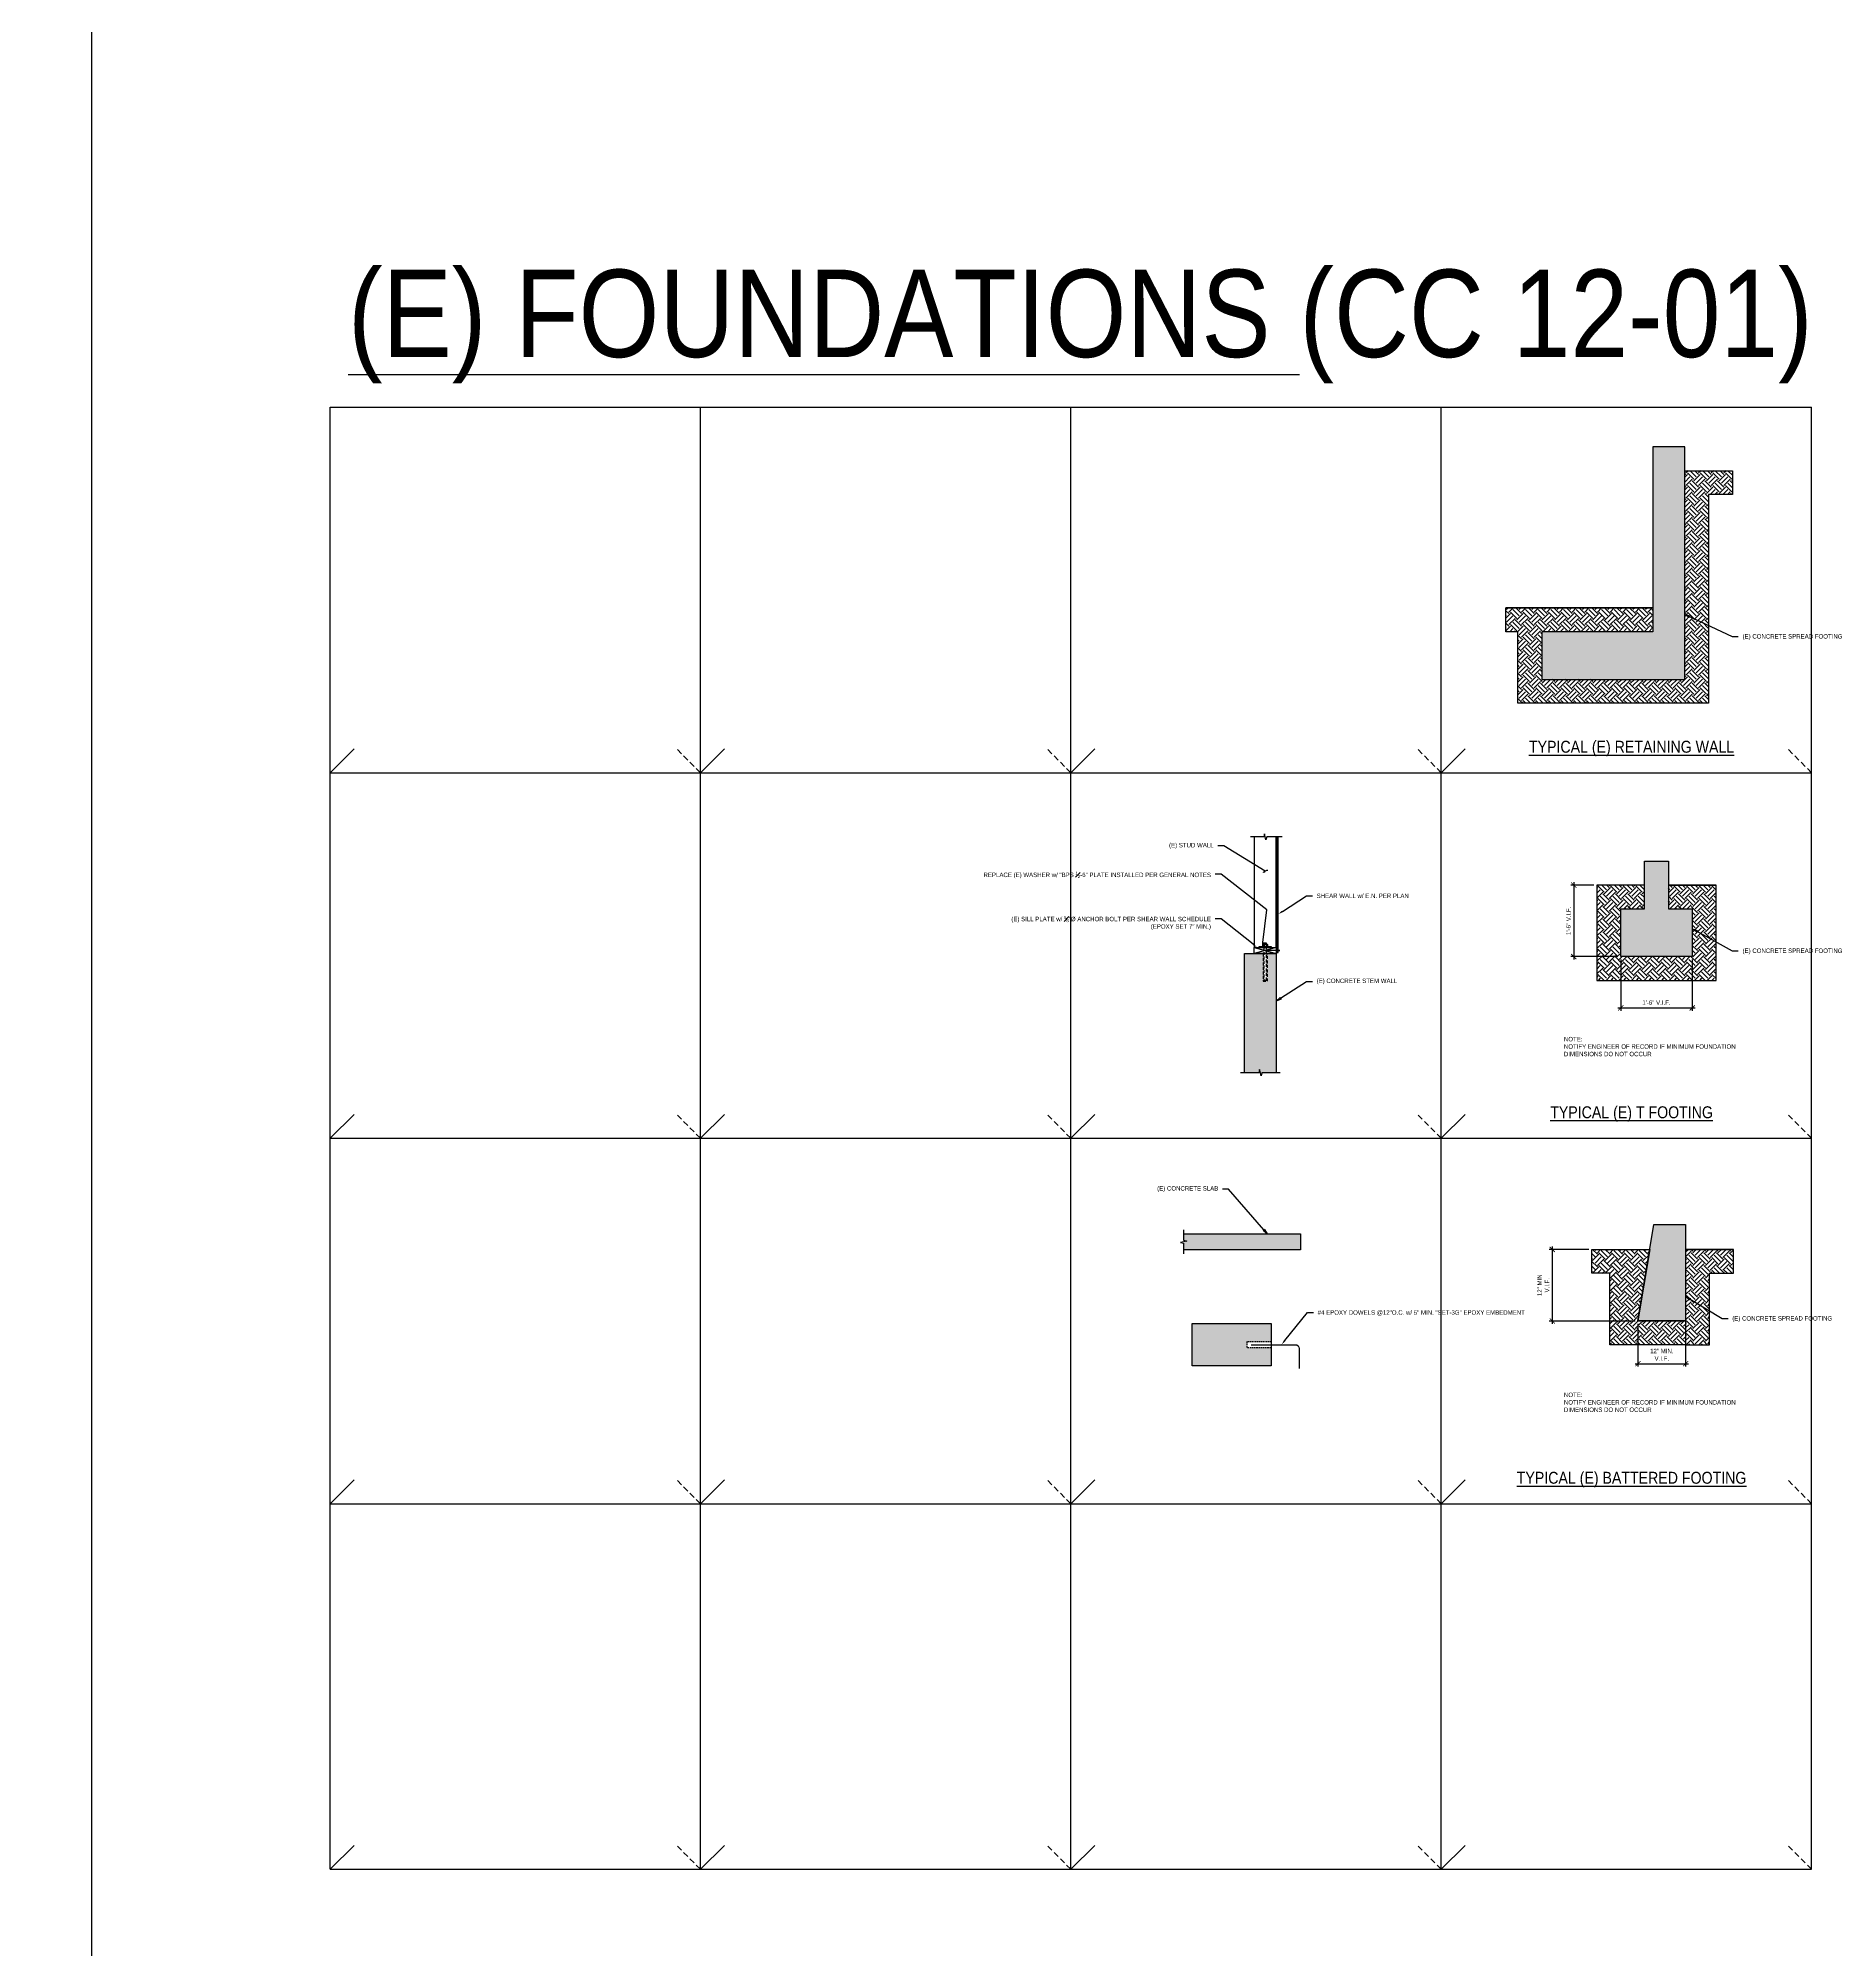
# Model space of a CAD drawing. Header units: inches. Extents: x -2661 to 42767, y -1222 to 9099.
# Drawn here: x -2448.8 to -1997.9, y 1845.3 to 2326.4 of the extents above; entities that cross this region are included whole.
import ezdxf
from ezdxf import colors
from ezdxf.entities.mleader import LeaderData, LeaderLine
from ezdxf.math import Vec2, Vec3

# ---------------------------------------------------------------- set-up
doc = ezdxf.new("R2010")
doc.units = ezdxf.units.IN
doc.header["$LTSCALE"] = 12
doc.header["$MEASUREMENT"] = 0
doc.header["$PDMODE"] = 3
for name, pattern in [('HIDDEN2', [0.1875, 0.125, -0.0625]), ('HIDDEN4', [0.09375, 0.0625, -0.03125]), ('HIDDEN8', [0.04625, 0.03125, -0.015])]:
    doc.linetypes.add(name, pattern=pattern)
doc.layers.get('0').update_dxf_attribs({"linetype": 'CONTINUOUS'})
doc.layers.get('DefPoints').update_dxf_attribs({"color": 251, "linetype": 'CONTINUOUS'})
for name, color, linetype in [('S-ANNO-DIMS', 2, 'CONTINUOUS'), ('S-ANNO-NOTE', 4, 'CONTINUOUS'), ('S-ANNO-NOTE-EXIST', 251, 'CONTINUOUS'), ('S-BOLT', 2, 'CONTINUOUS'), ('S-BREAK', 2, 'CONTINUOUS'), ('S-CONC', 4, 'CONTINUOUS'), ('S-EXISTING', 1, 'CONTINUOUS'), ('S-EXISTING-CONCRETE', 2, 'CONTINUOUS'), ('S-GRADE', 3, 'CONTINUOUS'), ('S-NAIL', 2, 'CONTINUOUS'), ('S-REBAR', 7, 'CONTINUOUS'), ('S-SIMPSON', 2, 'CONTINUOUS'), ('S-WOOD', 3, 'CONTINUOUS')]:
    doc.layers.add(name, color=color, linetype=linetype)
doc.layers.add('S-ANNO-GRID-NONPLOT', color=251, linetype='CONTINUOUS', plot=False)
doc.layers.add('S-ANNO-NONPLOT', color=253, linetype='CONTINUOUS', plot=False, transparency=0.5)
doc.layers.add('S-HATCH-SOIL', color=7, linetype='CONTINUOUS', true_color=0x8f8f8f, transparency=0.8)
doc.layers.add('S-POCHE-247', color=7, linetype='CONTINUOUS', true_color=0xf7f7f7, transparency=0.8)
doc.styles.add('Arial', font='arial.ttf', dxfattribs={"width": 0.85})
doc.dimstyles.new('DIM-12_Se', dxfattribs={"dimscale": 12, "dimtxt": 0.09375, "dimasz": 0.109375, "dimexe": 0.0625, "dimexo": 0.0625, "dimgap": 0.0625, "dimtad": 1, "dimdec": 4, "dimzin": 11, "dimdsep": 46, "dimlunit": 4, "dimtxsty": 'Arial', "dimblk": 'ARCHTICK', "dimcen": 0.125, "dimdle": 0.0625, "dimclrd": 256, "dimclre": 256, "dimclrt": 4, "dimadec": 0, "dimazin": 0, "dimtfac": 0.75, "dimtdec": 4, "dimtmove": 0, "dimatfit": 3, "dimfxl": 1, "dimfrac": 1, "dimtolj": 1, "dimtzin": 0, "dimarcsym": 0})

# ---------------------------------------------------------------- blocks, each defined once
blk = doc.blocks.new('Se_24x36_STARTERS_GRID')
for p, q in [((-372.84, 276), (-279.63, 276)), ((-372.84, 184), (-372.84, 276)), ((-279.63, -92), (-279.63, 276)), ((-279.63, 276), (-186.42, 276)), ((-186.42, -92), (-186.42, 276)), ((-186.42, 276), (-93.21, 276)), ((-93.21, -92), (-93.21, 276)), ((-93.21, 276), (0, 276)), ((0, 184), (0, 276)), ((-372.84, 184), (-366.84, 190)), ((-279.63, 184), (-273.63, 190)), ((-186.42, 184), (-180.42, 190)), ((-93.21, 184), (-87.21, 190)), ((-372.84, 92), (-372.84, 184)), ((-372.84, 184), (-279.63, 184)), ((-279.63, 184), (-186.42, 184)), ((-186.42, 184), (-93.21, 184)), ((-93.21, 184), (0, 184)), ((0, 92), (0, 184)), ((-372.84, 92), (-366.84, 98)), ((-279.63, 92), (-273.63, 98)), ((-186.42, 92), (-180.42, 98)), ((-93.21, 92), (-87.21, 98)), ((-372.84, 0), (-372.84, 92)), ((-372.84, 92), (-279.63, 92)), ((-279.63, 92), (-186.42, 92)), ((-186.42, 92), (-93.21, 92)), ((-93.21, 92), (0, 92)), ((0, 0), (0, 92)), ((-372.84, 0), (-366.84, 6)), ((-279.63, 0), (-273.63, 6)), ((-186.42, 0), (-180.42, 6)), ((-93.21, 0), (-87.21, 6)), ((-372.84, 0), (-279.63, 0)), ((-372.84, -92), (-372.84, 0)), ((-279.63, 0), (-186.42, 0)), ((-186.42, 0), (-93.21, 0)), ((-93.21, 0), (0, 0)), ((0, -92), (0, 0)), ((-372.84, -92), (-366.84, -86)), ((-279.63, -92), (-273.63, -86)), ((-186.42, -92), (-180.42, -86)), ((-93.21, -92), (-87.21, -86)), ((-372.84, -92), (-279.63, -92)), ((-279.63, -92), (-186.42, -92)), ((-186.42, -92), (-93.21, -92)), ((-93.21, -92), (0, -92))]:
    blk.add_line(p, q)
at = {"linetype": 'HIDDEN2'}
for p, q in [((-279.63, 184), (-285.63, 190)), ((-186.42, 184), (-192.42, 190)), ((-93.21, 184), (-99.21, 190)), ((0, 184), (-6, 190)), ((-279.63, 92), (-285.63, 98)), ((-186.42, 92), (-192.42, 98)), ((-93.21, 92), (-99.21, 98)), ((0, 92), (-6, 98)), ((-279.63, 0), (-285.63, 6)), ((-186.42, 0), (-192.42, 6)), ((-93.21, 0), (-99.21, 6)), ((0, 0), (-6, 6)), ((-279.63, -92), (-285.63, -86)), ((-186.42, -92), (-192.42, -86)), ((-93.21, -92), (-99.21, -86)), ((0, -92), (-6, -86))]:
    blk.add_line(p, q, dxfattribs=at)
blk = doc.blocks.new('_ClosedBlank')
at = {"color": 0, "linetype": 'ByBlock', "lineweight": -2}
for p, q in [((-1, 0.17), (0, 0)), ((-1, 0.17), (-1, -0.17)), ((0, 0), (-1, -0.17))]:
    blk.add_line(p, q, dxfattribs=at)
blk = doc.blocks.new('_ARCHTICK')
at = {"color": 0, "linetype": 'ByBlock', "const_width": 0.15}
blk.add_lwpolyline([(-0.5, -0.5), (0.5, 0.5)], dxfattribs=at)
blk = doc.blocks.new('*D1806')
at = {"layer": 'DefPoints', "color": 0, "transparency": 16777216}
for p in [(-2046.14, 2003.54), (-2034.14, 2003.54), (-2034.14, 1992.8)]:
    blk.add_point(p, dxfattribs=at)
at = {"layer": 'S-ANNO-DIMS', "lineweight": -2, "transparency": 16777216}
for p, q in [((-2046.14, 2002.79), (-2046.14, 1992.05)), ((-2034.14, 2002.79), (-2034.14, 1992.05)), ((-2046.89, 1992.8), (-2033.39, 1992.8))]:
    blk.add_line(p, q, dxfattribs=at)
at = {"layer": 'S-ANNO-DIMS', "lineweight": -2, "transparency": 16777216, "xscale": 1.3125, "yscale": 1.3125, "zscale": 1.3125, "rotation": 180}
blk.add_blockref('_ARCHTICK', (-2046.14, 1992.8), dxfattribs=at)
at = {"layer": 'S-ANNO-DIMS', "lineweight": -2, "transparency": 16777216, "xscale": 1.3125, "yscale": 1.3125, "zscale": 1.3125}
blk.add_blockref('_ARCHTICK', (-2034.14, 1992.8), dxfattribs=at)
at = {"layer": 'S-ANNO-DIMS', "color": 4, "transparency": 16777216, "insert": (-2040.14, 1995.05), "char_height": 1.125, "attachment_point": 5, "style": 'Arial'}
blk.add_mtext('\\A1;12" MIN.\\PV.I.F.', dxfattribs=at)
blk = doc.blocks.new('*D1804')
at = {"layer": 'DefPoints', "color": 0, "transparency": 16777216}
for p in [(-2057.72, 2021.55), (-2067.72, 2003.54), (-2046.14, 2003.54)]:
    blk.add_point(p, dxfattribs=at)
at = {"layer": 'S-ANNO-DIMS', "lineweight": -2, "transparency": 16777216}
for p, q in [((-2058.47, 2021.55), (-2068.47, 2021.55)), ((-2067.72, 2022.3), (-2067.72, 2002.79)), ((-2046.89, 2003.54), (-2068.47, 2003.54))]:
    blk.add_line(p, q, dxfattribs=at)
at = {"layer": 'S-ANNO-DIMS', "lineweight": -2, "transparency": 16777216, "xscale": 1.3125, "yscale": 1.3125, "zscale": 1.3125}
for p, rotation in [((-2067.72, 2021.55), 90), ((-2067.72, 2003.54), 270)]:
    blk.add_blockref('_ARCHTICK', p, dxfattribs=dict(at, rotation=rotation))
at = {"layer": 'S-ANNO-DIMS', "color": 4, "transparency": 16777216, "insert": (-2069.97, 2012.55), "char_height": 1.125, "attachment_point": 5, "rotation": 90, "style": 'Arial'}
blk.add_mtext('\\A1;12" MIN\\PV.I.F.', dxfattribs=at)
blk = doc.blocks.new('*D1805')
at = {"layer": 'DefPoints', "color": 0, "transparency": 16777216}
for p in [(-2056.49, 2113.26), (-2062.3, 2095.26), (-2050.49, 2095.26)]:
    blk.add_point(p, dxfattribs=at)
at = {"layer": 'S-ANNO-DIMS', "lineweight": -2, "transparency": 16777216}
for p, q in [((-2057.24, 2113.26), (-2063.05, 2113.26)), ((-2062.3, 2114.01), (-2062.3, 2094.51)), ((-2051.24, 2095.26), (-2063.05, 2095.26))]:
    blk.add_line(p, q, dxfattribs=at)
at = {"layer": 'S-ANNO-DIMS', "lineweight": -2, "transparency": 16777216, "xscale": 1.3125, "yscale": 1.3125, "zscale": 1.3125}
for p, rotation in [((-2062.3, 2113.26), 89.9999999999725), ((-2062.3, 2095.26), 269.9999999999725)]:
    blk.add_blockref('_ARCHTICK', p, dxfattribs=dict(at, rotation=rotation))
at = {"layer": 'S-ANNO-DIMS', "color": 4, "transparency": 16777216, "insert": (-2063.62, 2104.26), "char_height": 1.125, "attachment_point": 5, "rotation": 90, "style": 'Arial'}
blk.add_mtext('\\A1;1\'-6" V.I.F.', dxfattribs=at)
blk = doc.blocks.new('*D1807')
at = {"layer": 'DefPoints', "color": 0, "transparency": 16777216}
for p in [(-2050.49, 2095.26), (-2032.49, 2095.26), (-2032.49, 2082.35)]:
    blk.add_point(p, dxfattribs=at)
at = {"layer": 'S-ANNO-DIMS', "lineweight": -2, "transparency": 16777216}
for p, q in [((-2050.49, 2094.51), (-2050.49, 2081.6)), ((-2032.49, 2094.51), (-2032.49, 2081.6)), ((-2051.24, 2082.35), (-2031.74, 2082.35))]:
    blk.add_line(p, q, dxfattribs=at)
at = {"layer": 'S-ANNO-DIMS', "lineweight": -2, "transparency": 16777216, "xscale": 1.3125, "yscale": 1.3125, "zscale": 1.3125}
for p, rotation in [((-2050.49, 2082.35), 179.9999999999725), ((-2032.49, 2082.35), 359.9999999999724)]:
    blk.add_blockref('_ARCHTICK', p, dxfattribs=dict(at, rotation=rotation))
at = {"layer": 'S-ANNO-DIMS', "color": 4, "transparency": 16777216, "insert": (-2041.49, 2083.68), "char_height": 1.125, "attachment_point": 5, "style": 'Arial'}
blk.add_mtext('\\A1;1\'-6" V.I.F.', dxfattribs=at)
blk = doc.blocks.new('*U1151')
blk.add_lwpolyline([(1.5, -5.5), (0, -5.5), (0, 0), (1.5, 0)], close=True)
at = {"layer": 'S-WOOD', "color": 2}
for p, q in [((1.5, -5.5), (0, 0)), ((1.5, 0), (0, -5.5))]:
    blk.add_line(p, q, dxfattribs=at)
blk = doc.blocks.new('*U1292')
at = {"color": 3}
blk.add_line((0.2, 0.25), (-0.2, 0.25), dxfattribs=at)
blk.add_line((0, 0.25), (0, -2.75))
blk = doc.blocks.new('_Integral')
at = {"color": 0, "linetype": 'ByBlock', "lineweight": -2}
for centre, start, end in [((0.44, -0.09), 102, 168), ((-0.44, 0.09), 282, 348)]:
    blk.add_arc(centre, 0.454, start, end, dxfattribs=at)
blk = doc.blocks.new('NUT-SM-THREADS-new')
for p, q in [((-0.94, 0.81), (-0.94, 0)), ((-0.94, 0), (-0.84, 0)), ((-0.84, 0), (0.84, 0)), ((-0.7, 0.94), (0.7, 0.94)), ((0.39, 1.44), (-0.5, 1.44)), ((-0.5, 1.44), (-0.39, 1.37)), ((-0.5, 1.31), (-0.39, 1.37)), ((0.5, 1.25), (-0.5, 1.31)), ((-0.5, 1.31), (-0.39, 1.25)), ((-0.5, 1.19), (-0.39, 1.25)), ((0.5, 1.12), (-0.5, 1.19)), ((-0.5, 1.19), (-0.39, 1.12)), ((-0.5, 1.06), (-0.39, 1.12)), ((0.5, 1), (-0.5, 1.06)), ((-0.5, 1.06), (-0.39, 1)), ((-0.5, 0.94), (-0.39, 1)), ((-0.47, 0.81), (-0.47, 0)), ((-0.39, 1.37), (0.39, 1.31)), ((-0.39, 1.25), (0.39, 1.19)), ((-0.39, 1.12), (0.39, 1.06)), ((-0.39, 1), (0.39, 0.94)), ((0.5, 1.37), (-0.09, 1.41)), ((0.39, 1.44), (0.39, 1.44)), ((0.39, 1.44), (0.5, 1.37)), ((0.39, 1.31), (0.5, 1.37)), ((0.39, 1.31), (0.5, 1.25)), ((0.39, 1.19), (0.5, 1.25)), ((0.39, 1.19), (0.5, 1.12)), ((0.39, 1.06), (0.5, 1.12)), ((0.39, 1.06), (0.5, 1)), ((0.39, 0.94), (0.5, 1)), ((0.47, 0.81), (0.47, 0)), ((0.84, 0), (0.94, 0)), ((0.94, 0.81), (0.94, 0))]:
    blk.add_line(p, q)
for centre, radius, start, end in [((-0.7, 0.65), 0.283, 33.89006, 146.10994), ((0, -0.01), 0.943, 60.15828, 119.84172), ((0.7, 0.65), 0.283, 33.89006, 146.10994)]:
    blk.add_arc(centre, radius, start, end)
blk = doc.blocks.new('NUT-w-3in-WASHER-sm-new')
at = {"layer": 'S-BOLT'}
blk.add_lwpolyline([(-1.5, 0), (1.5, 0), (1.5, 0.25), (-1.5, 0.25)], close=True, dxfattribs=at)
at = {"layer": 'S-BOLT', "xscale": 0.625, "yscale": 0.625, "zscale": 0.625}
blk.add_blockref('NUT-SM-THREADS-new', (0, 0.25), dxfattribs=at)

msp = doc.modelspace()

# ---------------------------------------------------------------- hatches: boundary and pattern name
at = {"layer": 'S-HATCH-SOIL'}
h = msp.add_hatch(dxfattribs=at)
h.set_pattern_fill('EARTH', color=256, scale=9, angle=135, style=0)
h.set_pattern_definition([(135, (-4029.1796, 1930.2188), (-3.1819805, -2e-12), [2.25, -2.25]), (135, (-4029.7762, 1929.6222), (-3.1819805, -2e-12), [2.25, -2.25]), (135, (-4030.3728, 1929.0255), (-3.1819805, -2e-12), [2.25, -2.25]), (225, (-4030.7706, 1929.0255), (2e-12, -3.1819805), [2.25, -2.25]), (225, (-4031.3672, 1929.6222), (2e-12, -3.1819805), [2.25, -2.25]), (225, (-4031.9638, 1930.2188), (2e-12, -3.1819805), [2.25, -2.25])])
h.paths.add_polyline_path([(-2022.37202, 2211.55124), (-2028.37202, 2211.55124), (-2028.37202, 2159.03551), (-2076.37202, 2159.03551), (-2076.37202, 2177.03551), (-2079.35709, 2177.03551), (-2079.35709, 2183.03551), (-2042.37202, 2183.03551), (-2042.37202, 2177.03551), (-2070.37202, 2177.03551), (-2070.37202, 2165.03551), (-2034.37202, 2165.03551), (-2034.37202, 2217.55124), (-2022.37202, 2217.55124)])
h = msp.add_hatch(dxfattribs=at)
h.set_pattern_fill('EARTH', color=256, scale=9, angle=135, style=0)
h.set_pattern_definition([(135, (10340.383, 2071.3021), (-3.1819805, -5e-13), [2.25, -2.25]), (135, (10339.7864, 2070.7055), (-3.1819805, -5e-13), [2.25, -2.25]), (135, (10339.1898, 2070.109), (-3.1819805, -5e-13), [2.25, -2.25]), (225, (10338.792, 2070.109), (5e-13, -3.1819805), [2.25, -2.25]), (225, (10338.1954, 2070.7055), (5e-13, -3.1819805), [2.25, -2.25]), (225, (10337.5988, 2071.3021), (5e-13, -3.1819805), [2.25, -2.25])])
h.paths.add_polyline_path([(-2056.49301, 2113.26082), (-2056.49301, 2089.26082), (-2026.49301, 2089.26082), (-2026.49301, 2113.26082), (-2038.49301, 2113.26082), (-2038.49301, 2107.26082), (-2032.49301, 2107.26082), (-2032.49301, 2095.26082), (-2050.49301, 2095.26082), (-2050.49301, 2107.26082), (-2044.49301, 2107.26082), (-2044.49301, 2113.26082)])
h = msp.add_hatch(dxfattribs=at)
h.set_pattern_fill('EARTH', color=256, scale=9, angle=45, style=0)
h.set_pattern_definition([(45, (-4299.658, 79.71), (2e-16, 3.1819805), [2.25, -2.25]), (45, (-4300.2547, 80.3066), (2e-16, 3.1819805), [2.25, -2.25]), (45, (-4300.8513, 80.9032), (2e-16, 3.1819805), [2.25, -2.25]), (135, (-4300.8513, 81.301), (-3.1819805, 7e-16), [2.25, -2.25]), (135, (-4300.2547, 81.8976), (-3.1819805, 7e-16), [2.25, -2.25]), (135, (-4299.658, 82.4942), (-3.1819805, 7e-16), [2.25, -2.25])])
h.paths.add_polyline_path([(-2057.72488, 2021.54744), (-2043.1793, 2021.54744), (-2046.14114, 2003.5444), (-2034.14114, 2003.5444), (-2034.14114, 1997.5444), (-2053.20891, 1997.5444), (-2053.20891, 2015.54744), (-2057.72488, 2015.54744)])
h = msp.add_hatch(dxfattribs=at)
h.set_pattern_fill('EARTH', color=256, scale=9, angle=45, style=0)
h.set_pattern_definition([(45, (-5875.0073, 485.7957), (2e-16, 3.1819805), [2.25, -2.25]), (45, (-5875.604, 486.3923), (2e-16, 3.1819805), [2.25, -2.25]), (45, (-5876.2006, 486.989), (2e-16, 3.1819805), [2.25, -2.25]), (135, (-5876.2006, 487.3867), (-3.1819805, 7e-16), [2.25, -2.25]), (135, (-5875.604, 487.9833), (-3.1819805, 7e-16), [2.25, -2.25]), (135, (-5875.0073, 488.58), (-3.1819805, 7e-16), [2.25, -2.25])])
h.paths.add_polyline_path([(-2028.14114, 2015.54744), (-2022.14114, 2015.54744), (-2022.14114, 2021.54744), (-2034.14114, 2021.54744), (-2034.14114, 1997.5444), (-2028.14114, 1997.5444)])
at = {"layer": 'S-POCHE-247'}
h = msp.add_hatch(color=256, dxfattribs=at)
h.dxf.hatch_style = 1
h.paths.add_polyline_path([(-2042.37202, 2223.55124), (-2042.37202, 2177.03551), (-2070.37202, 2177.03551), (-2070.37202, 2165.03551), (-2034.37202, 2165.03551), (-2034.37202, 2223.55124)])
h = msp.add_hatch(color=256, dxfattribs=at)
h.dxf.hatch_style = 1
h.paths.add_polyline_path([(-2044.49301, 2119.26082), (-2038.49301, 2119.26082), (-2038.49301, 2107.26082), (-2032.49301, 2107.26082), (-2032.49301, 2095.26082), (-2050.49301, 2095.26082), (-2050.49301, 2107.26082), (-2044.49301, 2107.26082)])
h = msp.add_hatch(color=256, dxfattribs=at)
h.dxf.hatch_style = 1
h.paths.add_polyline_path([(-2145.1998, 2066.04103), (-2141.57837, 2066.04103), (-2141.38909, 2066.81938), (-2141.01051, 2065.26268), (-2140.82123, 2066.04103), (-2137.1998, 2066.04103), (-2137.1998, 2096.04103), (-2139.3873, 2096.04103), (-2139.3873, 2089.04103), (-2140.5123, 2089.04103), (-2140.5123, 2096.04103), (-2145.1998, 2096.04103)])
h = msp.add_hatch(color=256, dxfattribs=at)
h.dxf.hatch_style = 1
h.paths.add_polyline_path([(-2042.14114, 2027.85775), (-2034.14114, 2027.85775), (-2034.14114, 2003.5444), (-2046.14114, 2003.5444)])
h = msp.add_hatch(color=256, dxfattribs=at)
h.dxf.hatch_style = 1
h.paths.add_polyline_path([(-2160.4876, 2025.47105), (-2160.4876, 2023.84963), (-2159.70925, 2023.66034), (-2160.4876, 2023.47105), (-2160.4876, 2021.47105), (-2131.0844, 2021.47105), (-2131.0844, 2025.47105)])
h = msp.add_hatch(color=256, dxfattribs=at)
h.dxf.hatch_style = 1
h.paths.add_polyline_path([(-2144.49363, 1998.39702), (-2138.49363, 1998.39702), (-2138.49363, 2002.89745), (-2158.33253, 2002.89745), (-2158.33253, 1992.26581), (-2138.49363, 1992.26581), (-2138.49363, 1996.76623), (-2144.49363, 1996.76623)])
at = {"layer": 'S-WOOD'}
h = msp.add_hatch(dxfattribs=at)
h.set_pattern_fill('PLAST', color=1, scale=5, angle=-45, style=0)
h.set_pattern_definition([(315, (-2137.1998, 2128.291), (0.883883, 0.883883), []), (315, (-2137.0893, 2128.4015), (0.883883, 0.883883), []), (315, (-2136.9788, 2128.512), (0.883883, 0.883883), [])])
h.paths.add_polyline_path([(-2137.1998, 2125.41853), (-2137.1998, 2096.29103), (-2136.6998, 2096.29103), (-2136.6998, 2125.41853)])

# ---------------------------------------------------------------- linework, layer by layer
at = {"layer": 'S-ANNO-NONPLOT'}
for points in [[(-1515.60916, 847.54657), (-2435.28195, 847.54657), (-2435.28195, 4172.00884), (-1515.60916, 4172.00884)], [(-2057.72488, 2021.54744), (-2043.1793, 2021.54744), (-2046.14114, 2003.5444), (-2034.14114, 2003.5444), (-2034.14114, 1997.5444), (-2053.20891, 1997.5444), (-2053.20891, 2015.54744), (-2057.72488, 2015.54744)]]:
    msp.add_lwpolyline(points, close=True, dxfattribs=at)
at = {"layer": 'S-ANNO-NONPLOT', "transparency": 33554495}
for points in [[(-2022.37202, 2211.55124), (-2028.37202, 2211.55124), (-2028.37202, 2159.03551), (-2076.37202, 2159.03551), (-2076.37202, 2177.03551), (-2079.35709, 2177.03551), (-2079.35709, 2183.03551), (-2042.37202, 2183.03551), (-2042.37202, 2177.03551), (-2070.37202, 2177.03551), (-2070.37202, 2165.03551), (-2034.37202, 2165.03551), (-2034.37202, 2217.55124), (-2022.37202, 2217.55124)], [(-2056.49301, 2113.26082), (-2056.49301, 2089.26082), (-2026.49301, 2089.26082), (-2026.49301, 2113.26082), (-2038.49301, 2113.26082), (-2038.49301, 2107.26082), (-2032.49301, 2107.26082), (-2032.49301, 2095.26082), (-2050.49301, 2095.26082), (-2050.49301, 2107.26082), (-2044.49301, 2107.26082), (-2044.49301, 2113.26082)]]:
    msp.add_lwpolyline(points, close=True, dxfattribs=at)
msp.add_lwpolyline([(-2028.14114, 2015.54744), (-2022.14114, 2015.54744), (-2022.14114, 2021.54744), (-2034.14114, 2021.54744), (-2034.14114, 1997.5444), (-2028.14114, 1997.5444), (-2028.14114, 2015.54744)], dxfattribs=at)
at = {"layer": 'S-BREAK'}
for points in [[(-2135.6998, 2125.41853), (-2139.57123, 2125.41853), (-2139.76051, 2124.64018), (-2140.13909, 2126.19688), (-2140.32837, 2125.41853), (-2143.6998, 2125.41853)], [(-2160.4876, 2026.47105), (-2160.4876, 2023.84963), (-2159.70925, 2023.66034), (-2161.26595, 2023.28176), (-2160.4876, 2023.09248), (-2160.4876, 2020.47105)]]:
    msp.add_lwpolyline(points, dxfattribs=at)
at = {"layer": 'S-CONC', "color": 2, "linetype": 'HIDDEN4'}
msp.add_lwpolyline([(-2139.3873, 2096.04103), (-2140.5123, 2096.04103), (-2140.5123, 2089.04103), (-2139.3873, 2089.04103)], close=True, dxfattribs=at)
at = {"layer": 'S-EXISTING'}
for points in [[(-2142.6998, 2125.41853), (-2142.6998, 2097.54103), (-2137.1998, 2097.54103), (-2137.1998, 2125.41853)], [(-2136.1998, 2066.04103), (-2140.82123, 2066.04103), (-2141.01051, 2065.26268), (-2141.38909, 2066.81938), (-2141.57837, 2066.04103), (-2146.1998, 2066.04103)]]:
    msp.add_lwpolyline(points, dxfattribs=at)
at = {"layer": 'S-EXISTING-CONCRETE'}
for points in [[(-2042.37202, 2223.55124), (-2042.37202, 2177.03551), (-2070.37202, 2177.03551), (-2070.37202, 2165.03551), (-2034.37202, 2165.03551), (-2034.37202, 2223.55124)], [(-2044.49301, 2119.26082), (-2038.49301, 2119.26082), (-2038.49301, 2107.26082), (-2032.49301, 2107.26082), (-2032.49301, 2095.26082), (-2050.49301, 2095.26082), (-2050.49301, 2107.26082), (-2044.49301, 2107.26082)], [(-2158.33253, 2002.89745), (-2138.49363, 2002.89745), (-2138.49363, 1992.26581), (-2158.33253, 1992.26581)]]:
    msp.add_lwpolyline(points, close=True, dxfattribs=at)
for points in [[(-2145.1998, 2066.04103), (-2145.1998, 2096.04103), (-2137.1998, 2096.04103), (-2137.1998, 2066.04103)], [(-2042.14114, 2027.85775), (-2034.14114, 2027.85775), (-2034.14114, 2003.5444), (-2046.14114, 2003.5444), (-2042.14114, 2027.85775)], [(-2160.4876, 2025.47105), (-2131.0844, 2025.47105), (-2131.0844, 2021.47105), (-2160.4876, 2021.47105)]]:
    msp.add_lwpolyline(points, dxfattribs=at)
at = {"layer": 'S-GRADE'}
for p, q in [((-2057.72488, 2021.54744), (-2043.1793, 2021.54744)), ((-2034.14114, 2021.54744), (-2022.14114, 2021.54744))]:
    msp.add_line(p, q, dxfattribs=at)
for points in [[(-2034.37202, 2217.55124), (-2022.37202, 2217.55124)], [(-2042.37202, 2183.03551), (-2079.35709, 2183.03551)], [(-2044.49301, 2113.26082), (-2056.49301, 2113.26082)], [(-2038.49301, 2113.26082), (-2026.49301, 2113.26082)]]:
    msp.add_lwpolyline(points, dxfattribs=at)
at = {"layer": 'S-REBAR'}
msp.add_lwpolyline([(-2143.49363, 1997.58163), (-2132.40149, 1997.58163, -0.414213562), (-2131.40149, 1996.58163), (-2131.40149, 1991.58163)], format="xyb", dxfattribs=at)
at = {"layer": 'S-SIMPSON', "linetype": 'HIDDEN4'}
msp.add_lwpolyline([(-2139.6373, 2089.29103), (-2139.6373, 2097.54103), (-2140.2623, 2097.54103), (-2140.2623, 2089.29103)], close=True, dxfattribs=at)
at = {"layer": 'S-SIMPSON', "linetype": 'HIDDEN8', "flags": 128}
msp.add_lwpolyline([(-2138.49363, 1996.76623), (-2144.49363, 1996.76623), (-2144.49363, 1998.39702), (-2138.49363, 1998.39702)], dxfattribs=at)
at = {"layer": 'S-WOOD', "color": 1}
msp.add_line((-2136.9498, 2125.41853), (-2136.9498, 2096.29103), dxfattribs=at)
at = {"layer": 'S-WOOD'}
msp.add_lwpolyline([(-2137.1998, 2125.41853), (-2137.1998, 2096.29103), (-2136.6998, 2096.29103), (-2136.6998, 2125.41853)], close=True, dxfattribs=at)

# ---------------------------------------------------------------- block references
at = {"layer": 'S-ANNO-GRID-NONPLOT'}
msp.add_blockref('Se_24x36_STARTERS_GRID', (-2002.44556, 1957.54657), dxfattribs=at)
at = {"layer": 'S-EXISTING', "rotation": 90}
msp.add_blockref('*U1151', (-2142.6998, 2096.04103), dxfattribs=at)
at = {"layer": 'S-NAIL', "xscale": -1, "rotation": 270}
msp.add_blockref('*U1292', (-2136.6998, 2096.79103), dxfattribs=at)
at = {"layer": 'S-WOOD', "xscale": -1}
msp.add_blockref('NUT-w-3in-WASHER-sm-new', (-2139.9498, 2097.54103), dxfattribs=at)

# ---------------------------------------------------------------- texts
at = {"layer": 'S-ANNO-NOTE', "color": 2, "insert": (-2370.786, 2239.54657), "char_height": 22, "width": 385.2088404, "attachment_point": 7, "style": 'Arial'}
msp.add_mtext('{\\L(E) FOUNDATIONS} (CC 12-01)', dxfattribs=at)
at = {"layer": 'S-ANNO-NOTE', "color": 191, "char_height": 3, "width": 80.1960743, "attachment_point": 5, "style": 'Arial'}
for s, insert in [('{\\LTYPICAL (E) RETAINING WALL}', (-2047.75115, 2147.63026)), ('{\\LTYPICAL (E) T FOOTING}', (-2047.75115, 2055.63026)), ('{\\LTYPICAL (E) BATTERED FOOTING}', (-2047.75115, 1963.63026))]:
    msp.add_mtext(s, dxfattribs=dict(at, insert=insert))
at = {"layer": 'S-ANNO-NOTE', "char_height": 1.125, "width": 40.4517439, "attachment_point": 1, "style": 'Arial'}
for insert in [(-2064.78576, 2075.05633), (-2064.78576, 1985.51501)]:
    msp.add_mtext('NOTE:\\PNOTIFY ENGINEER OF RECORD IF MINIMUM FOUNDATION DIMENSIONS DO NOT OCCUR', dxfattribs=dict(at, insert=insert))

# ---------------------------------------------------------------- dimensions: what is measured, and where the dimension line sits
at = {"layer": 'S-ANNO-DIMS'}
for base, p1, p2, text, picture, middle in [((-2062.2987, 2095.26082), (-2056.49301, 2113.26082), (-2050.49301, 2095.26082), '<> V.I.F.', '*D1805', (-2063.6231, 2104.26082)), ((-2067.71512, 2003.5444), (-2057.72488, 2021.54744), (-2046.14114, 2003.5444), '12" MIN\\PV.I.F.', '*D1804', (-2069.96742, 2012.54592))]:
    dim = msp.add_linear_dim(base=base, p1=p1, p2=p2, angle=90, text=text, dimstyle='DIM-12_Se', dxfattribs=at)
    dim.commit()
    dim.dimension.update_dxf_attribs({"geometry": picture, "text_midpoint": middle})
for base, p1, p2, text, picture, middle in [((-2032.49301, 2082.35396), (-2050.49301, 2095.26082), (-2032.49301, 2095.26082), '<> V.I.F.', '*D1807', (-2041.49301, 2083.67835)), ((-2034.14114, 1992.79721), (-2046.14114, 2003.5444), (-2034.14114, 2003.5444), '12" MIN.\\PV.I.F.', '*D1806', (-2040.14114, 1995.04951))]:
    dim = msp.add_linear_dim(base=base, p1=p1, p2=p2, text=text, dimstyle='DIM-12_Se', dxfattribs=at)
    dim.commit()
    dim.dimension.update_dxf_attribs({"geometry": picture, "text_midpoint": middle})

# ---------------------------------------------------------------- leaders
at = {"layer": 'S-ANNO-NOTE'}
ml = msp.add_multileader_mtext('Standard', dxfattribs=at)
ml.set_content('\\A1;REPLACE (E) WASHER w/ "BPS {\\H0.7x;\\S1#2;}-6" PLATE INSTALLED PER GENERAL NOTES', color=4, style='Arial')
ml.set_leader_properties(color=2)
ml.build(insert=Vec2(0, 0))
ml.multileader.update_dxf_attribs({"dogleg_length": 0.125, "arrow_head_size": 1.3125, "scale": 12})
ctx = ml.context
ctx.base_point, ctx.scale, ctx.char_height, ctx.arrow_head_size, ctx.landing_gap_size, ctx.plane_origin = Vec3(-2171.66073, 2116.04748), 12, 1.125, 1.3125, 1.08, Vec3(-2173.2969, 1808.9321)
ctx.text_align_type = 2
notes = []
notes.append((ctx, [(1, (1, 1, 0), (-2151.0237, 2116.04748), (-1, 0), 1.5, [(0, [(-2140.76079, 2097.54103), (-2139.51562, 2107.00501)], 0, [])])]))
ctx.mtext.insert, ctx.mtext.width, ctx.mtext.defined_height, ctx.mtext.alignment, ctx.mtext.flow_direction = Vec3(-2153.6037, 2116.61958), 17.0818692, 6.01004, 3, 5
ml = msp.add_multileader_mtext('Standard', dxfattribs=at)
ml.set_content('\\A1;SHEAR WALL w/ E.N. PER PLAN', color=4, style='Arial')
ml.set_leader_properties(color=2)
ml.build(insert=Vec2(0, 0))
ml.multileader.update_dxf_attribs({"dogleg_length": 0.125, "arrow_head_size": 1.3125, "scale": 12})
ctx = ml.context
ctx.base_point, ctx.scale, ctx.char_height, ctx.arrow_head_size, ctx.landing_gap_size, ctx.plane_origin = Vec3(-2128.09011, 2110.55463), 12, 1.125, 1.3125, 1.08, Vec3(-2173.2969, 1812.21981)
notes.append((ctx, [(0, (1, 1, 0), (-2129.59011, 2110.55463), (1, 0), 1.5, [(0, [(-2136.6998, 2105.93437)], 0, [])])]))
ctx.mtext.insert, ctx.mtext.width, ctx.mtext.defined_height, ctx.mtext.flow_direction = Vec3(-2127.01011, 2111.11751), 10.3297485, 3.82386, 5
ml = msp.add_multileader_mtext('Standard', dxfattribs=at)
ml.set_content('\\A1;(E) SILL PLATE w/ {\\H0.7x;\\S5#8;\\H1.4286x;"%%C ANCHOR BOLT PER SHEAR WALL SCHEDULE\\P(EPOXY SET 7" MIN.)}', color=4, style='Arial')
ml.set_leader_properties(color=2)
ml.build(insert=Vec2(0, 0))
ml.multileader.update_dxf_attribs({"dogleg_length": 0.125, "arrow_head_size": 1.3125, "scale": 12})
ctx = ml.context
ctx.base_point, ctx.scale, ctx.char_height, ctx.arrow_head_size, ctx.landing_gap_size, ctx.plane_origin = Vec3(-2178.88347, 2104.7785), 12, 1.125, 1.3125, 1.08, Vec3(-2105.4427, 1804.57647)
ctx.text_align_type = 2
notes.append((ctx, [(0, (1, 1, 0), (-2151.0237, 2104.7785), (-1, 0), 1.5, [(0, [(-2141.98805, 2097.54103)], 0, [])])]))
ctx.mtext.insert, ctx.mtext.width, ctx.mtext.defined_height, ctx.mtext.alignment, ctx.mtext.flow_direction = Vec3(-2153.6037, 2105.50638), 24.5960368, 8.07094, 3, 5
ml = msp.add_multileader_mtext('Standard', dxfattribs=at)
ml.set_content('\\A1;#4 EPOXY DOWELS @12"O.C. w/ 5" MIN. "SET-3G" EPOXY EMBEDMENT', color=4, style='Arial')
ml.set_leader_properties(color=2)
ml.build(insert=Vec2(0, 0))
ml.multileader.update_dxf_attribs({"dogleg_length": 0.36, "arrow_head_size": 1.3125, "scale": 12})
ctx = ml.context
ctx.base_point, ctx.scale, ctx.char_height, ctx.arrow_head_size, ctx.landing_gap_size, ctx.plane_origin = Vec3(-2127.83515, 2005.68551), 12, 1.125, 1.3125, 1.08, Vec3(-2164.16629, 2306.7241)
notes.append((ctx, [(0, (1, 1, 0), (-2129.33515, 2005.68551), (1, 0), 1.5, [(0, [(-2135.8677, 1997.58163)], 0, [])])]))
ctx.mtext.insert, ctx.mtext.width, ctx.mtext.flow_direction = Vec3(-2126.75515, 2006.24801), 17.75, 5
at = {"layer": 'S-ANNO-NOTE-EXIST'}
ml = msp.add_multileader_mtext('Standard', dxfattribs=at)
ml.set_content('{\\C256;(E) CONCRETE SPREAD FOOTING}', color=4, style='Arial')
ml.set_leader_properties(color=256)
ml.set_arrow_properties(name='CLOSEDBLANK')
ml.build(insert=Vec2(0, 0))
ml.multileader.update_dxf_attribs({"dogleg_length": 0.36, "arrow_head_size": 1.3125, "scale": 12})
ctx = ml.context
ctx.base_point, ctx.scale, ctx.char_height, ctx.arrow_head_size, ctx.landing_gap_size, ctx.plane_origin = Vec3(-2020.89823, 2175.85625), 12, 1.125, 1.3125, 1.08, Vec3(-2071.05984, 2484.19085)
notes.append((ctx, [(0, (1, 1, 0), (-2022.39823, 2175.85625), (1, 0), 1.5, [(0, [(-2034.37202, 2181.40705)], 0, [])])]))
ctx.mtext.insert, ctx.mtext.rotation, ctx.mtext.width, ctx.mtext.flow_direction = Vec3(-2019.81823, 2176.42835), 6.283185307, 16.4929411, 5
ml = msp.add_multileader_mtext('Standard', dxfattribs=at)
ml.set_content('{\\C256;(E) STUD WALL}', color=4, style='Arial')
ml.set_leader_properties(color=256)
ml.set_arrow_properties(name='INTEGRAL')
ml.build(insert=Vec2(0, 0))
ml.multileader.update_dxf_attribs({"dogleg_length": 0.36, "arrow_head_size": 1.3125, "scale": 12})
ctx = ml.context
ctx.base_point, ctx.scale, ctx.char_height, ctx.arrow_head_size, ctx.landing_gap_size, ctx.plane_origin = Vec3(-2163.69252, 2123.1523), 12, 1.125, 1.3125, 1.08, Vec3(-2105.4427, 1824.81748)
ctx.text_align_type = 2
notes.append((ctx, [(0, (1, 1, 0), (-2150.3637, 2123.1523), (-1, 0), 1.5, [(0, [(-2139.9498, 2116.74494)], 0, [])])]))
ctx.mtext.insert, ctx.mtext.width, ctx.mtext.alignment, ctx.mtext.flow_direction = Vec3(-2152.9437, 2123.88018), 20.7075417, 3, 5
ml = msp.add_multileader_mtext('Standard', dxfattribs=at)
ml.set_content('{\\C256;(E) CONCRETE SPREAD FOOTING}', color=4, style='Arial')
ml.set_leader_properties(color=256)
ml.set_arrow_properties(name='CLOSEDBLANK')
ml.build(insert=Vec2(0, 0))
ml.multileader.update_dxf_attribs({"dogleg_length": 0.36, "arrow_head_size": 1.3125, "scale": 12})
ctx = ml.context
ctx.base_point, ctx.scale, ctx.char_height, ctx.arrow_head_size, ctx.landing_gap_size, ctx.plane_origin = Vec3(-2020.89823, 2096.73181), 12, 1.125, 1.3125, 1.08, Vec3(-2069.18084, 2405.0664)
notes.append((ctx, [(0, (1, 1, 0), (-2022.39823, 2096.73181), (1, 0), 1.5, [(0, [(-2032.49301, 2102.2826)], 0, [])])]))
ctx.mtext.insert, ctx.mtext.rotation, ctx.mtext.width, ctx.mtext.flow_direction = Vec3(-2019.81823, 2097.3039), 6.283185307, 16.4929411, 5
ml = msp.add_multileader_mtext('Standard', dxfattribs=at)
ml.set_content('\\A1;{\\C256;(E) CONCRETE STEM WALL}', color=4, style='Arial')
ml.set_leader_properties(color=256)
ml.set_arrow_properties(name='CLOSEDBLANK')
ml.build(insert=Vec2(0, 0))
ml.multileader.update_dxf_attribs({"dogleg_length": 0.36, "arrow_head_size": 1.3125, "scale": 12})
ctx = ml.context
ctx.base_point, ctx.scale, ctx.char_height, ctx.arrow_head_size, ctx.landing_gap_size, ctx.plane_origin = Vec3(-2128.09011, 2089.00629), 12, 1.125, 1.3125, 1.08, Vec3(-2173.2969, 1790.67147)
notes.append((ctx, [(0, (1, 1, 0), (-2129.59011, 2089.00629), (1, 0), 1.5, [(0, [(-2137.1998, 2084.04103)], 0, [])])]))
ctx.mtext.insert, ctx.mtext.width, ctx.mtext.flow_direction = Vec3(-2127.01011, 2089.73417), 17.7025273, 5
ml = msp.add_multileader_mtext('Standard', dxfattribs=at)
ml.set_content('{\\C256;(E) CONCRETE SLAB }', color=4, style='Arial')
ml.set_leader_properties(color=256)
ml.set_arrow_properties(name='CLOSEDBLANK')
ml.build(insert=Vec2(0, 0))
ml.multileader.update_dxf_attribs({"dogleg_length": 0.36, "arrow_head_size": 1.3125, "scale": 12})
ctx = ml.context
ctx.base_point, ctx.scale, ctx.char_height, ctx.arrow_head_size, ctx.landing_gap_size, ctx.plane_origin = Vec3(-2166.13057, 2036.76538), 12, 1.125, 1.3125, 1.08, Vec3(-2182.73458, 2334.55879)
ctx.text_align_type = 2
notes.append((ctx, [(1, (1, 1, 0), (-2149.18744, 2036.76538), (-1, 0), 1.5, [(0, [(-2139.4462, 2025.47105)], 0, [])])]))
ctx.mtext.insert, ctx.mtext.width, ctx.mtext.alignment, ctx.mtext.flow_direction = Vec3(-2151.76744, 2037.49326), 13.3752677, 3, 5
ml = msp.add_multileader_mtext('Standard', dxfattribs=at)
ml.set_content('{\\C256;(E) CONCRETE SPREAD FOOTING}', color=4, style='Arial')
ml.set_leader_properties(color=256)
ml.set_arrow_properties(name='CLOSEDBLANK')
ml.build(insert=Vec2(0, 0))
ml.multileader.update_dxf_attribs({"dogleg_length": 0.36, "arrow_head_size": 1.3125, "scale": 12})
ctx = ml.context
ctx.base_point, ctx.scale, ctx.char_height, ctx.arrow_head_size, ctx.landing_gap_size, ctx.plane_origin = Vec3(-2023.48266, 2004.19602), 12, 1.125, 1.3125, 1.08, Vec3(-1990.85276, 2301.98942)
notes.append((ctx, [(1, (1, 1, 0), (-2024.98266, 2004.19602), (1, 0), 1.5, [(0, [(-2034.14114, 2009.72712)], 0, [])])]))
ctx.mtext.insert, ctx.mtext.width, ctx.mtext.flow_direction = Vec3(-2022.40266, 2004.76812), 15.4527959, 5
for ctx, leaders in notes:
    for number, flags, end, landing, length, lines in leaders:
        leader = LeaderData()
        leader.index, (leader.has_last_leader_line, leader.has_dogleg_vector, leader.attachment_direction) = number, flags
        leader.last_leader_point, leader.dogleg_vector, leader.dogleg_length = Vec3(end), Vec3(landing), length
        for number, points, colour, breaks in lines:
            line = LeaderLine()
            line.index, line.vertices, line.color, line.breaks = number, Vec3.list(points), colors.encode_raw_color(colour), breaks
            leader.lines.append(line)
        ctx.leaders.append(leader)

doc.saveas('drawing.dxf')
